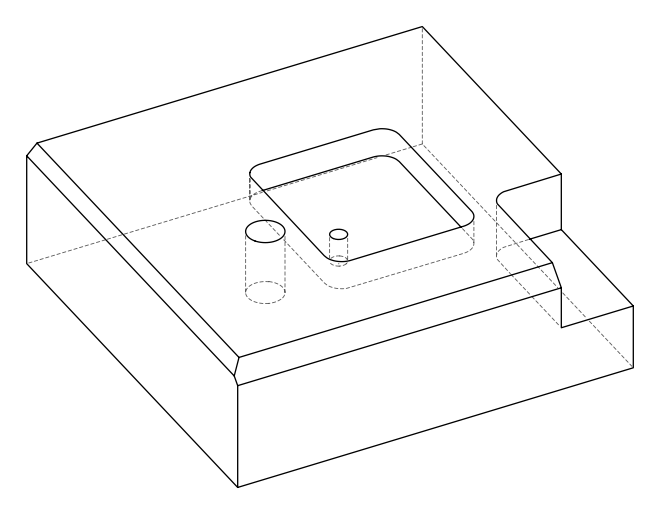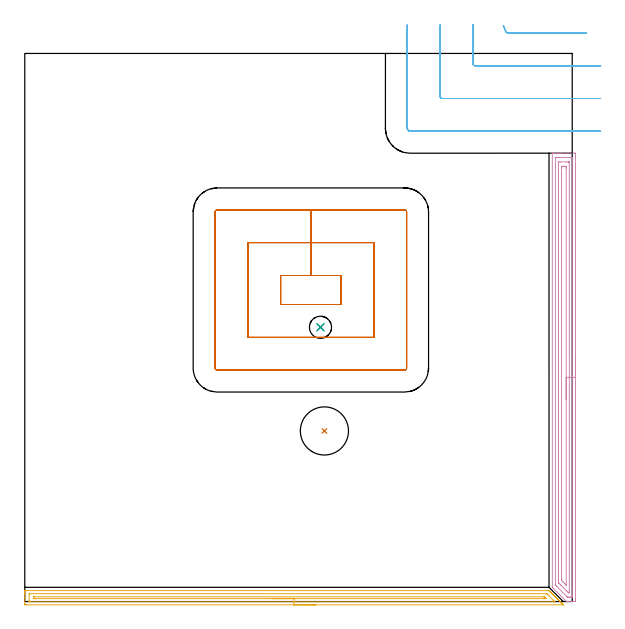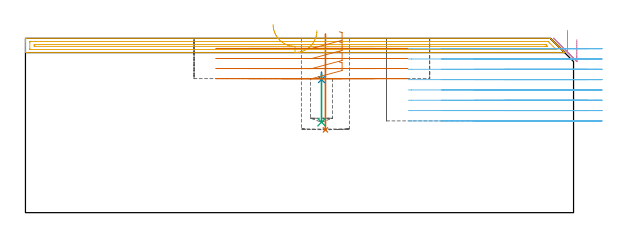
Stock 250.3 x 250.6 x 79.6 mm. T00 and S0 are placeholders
(PLAN: 7 operations, 4 tool changes, 25.2 min)
(1 INDEXABLE_INSERT_DRILL_BLIND_HOLE_FROM_SOLID | STEP1POCKET | NXT0302_015 | 0.18 min | 15782 mm3)
(2 SPOT_DRILL | STEP1POCKET_1 | NXT0321_9005460120000 | 0.03 min | 1971 mm3)
(3 DRILL_BLIND_HOLE_INTO_CENTER | STEP1POCKET_1 | NXT0301_072 | 0.09 min | 1551 mm3)
(4 AREA_MILL | FG_CHAMFER_SURFACE | UGT0205_001 | 6.74 min | 11864 mm3)
(5 AREA_MILL_1 | FG_CHAMFER_SURFACE_1 | UGT0205_001 | 6 min | 5110 mm3)
(6 MILL_CORNER_NOTCH_RECTANGULAR | CORNER_NOTCH_RECTANGULAR | UGT0201_094 | Follow Part, ap 5, ae 75% | 6.56 min | 145432 mm3)
(7 MILL_RECTANGULAR_POCKET | POCKET_RECTANGULAR_STRAIGHT | UGT0201_094 | Follow Part, ap 5, ae 75% | 5.56 min | 180780 mm3)
(TOOL NXT0302_015 | Index. Insert Drill 22mm [880-D2200L25-03] | D22 PA176 FL66 Z2)
(TOOL NXT0321_9005460120000 | NC Spot Drill, 142deg, 12mm, Carbide, Uncoated | D12 PA142 FL30 Z2)
(TOOL NXT0301_072 | Carbide Drill 10.1mm [860.1-1010-051A1-MM 2214] | D10.1 PA140 FL71 Z2)
(TOOL UGT0205_001 | Chamfer Mill 20 x 3 x 45 deg. | D20 FL50 Z2)
(TOOL UGT0201_094 | End mill 20 mm | D20 FL38 Z4)
(OP 1 INDEXABLE_INSERT_DRILL_BLIND_HOLE_FROM_SOLID)
G17 G21 G94 G90
T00 M6
G54
G17 G0 G90 X137. Y78. S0 M3
G43 Z89.6 H1
G94 G81 G98 Z37.8 F250. R81.6
G80
M5
M2
(OP 2 SPOT_DRILL)
G17 G21 G94 G90
T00 M6
G54
G17 G0 G90 X135.2 Y125.4 S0 M3
G43 Z89.6 H0
G94 G81 G98 Z60.765 F250. R64.2
G80
M5
M2
(OP 3 DRILL_BLIND_HOLE_INTO_CENTER)
G17 G21 G94 G90
T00 M6
G54
G17 G0 G90 X135.2 Y125.4 S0 M3
G43 Z89.6 H1
G94 G81 G98 Z41.3 F250. R63.2
G80
M5
M2
(OP 4 AREA_MILL)
G17 G21 G94 G90
T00 M6
G54
G17 G0 G90 X251.8 Y112.5 S1061 M3
G43 Z89.6 H0
Z79.
G94 G1 Y112.462 Z78.128 F250.
Y112.348 Z77.264
Y112.159 Z76.412
Y111.897 Z75.58
Y111.563 Z74.774
Y111.16 Z74.
Y110.692 Z73.264
Y110.16 Z72.572
Y109.571 Z71.929
Y108.928 Z71.34
Y108.236 Z70.809
Y107.5 Z70.34
Y106.726 Z69.937
Y105.92 Z69.603
Y105.088 Z69.341
Y104.237 Z69.152
Y103.372 Z69.038
Y102.5 Z69.
Y1.058
X251.799 Y0.622 Z69.001
X251.795 Y0.17 Z69.002
X251.791 Y0.01 Z69.005
X251.348 Y0. Z69.447
X249.931 Z70.865
X248.704 Z72.091
X247.822 Z72.976
X247.709 Y0.002 Z73.088
X247.673 Y0.027 Z73.126
X246.941 Y0.758 Z73.856
X241.652 Y6.048 Z79.147
X241.581 Y6.118 Z79.216
X241.336 Y6.364 Z79.457
X241.198 Y6.506 Z79.582
X241.2 Y6.878 Z79.6
Y204.824
X241.203 Y204.993 Z79.588
X241.204 Y204.994 Z79.587
X241.555 Y205. Z79.245
X241.841 Z78.959
X242.533 Z78.262
X243.761 Z77.036
X244.296 Z76.498
X244.91 Z75.885
X251.348 Z69.449
X251.618 Y204.997 Z69.179
X251.792 Y204.99 Z69.006
X251.799 Y204.814 Z68.999
X251.8 Y178.908 Z69.
Y102.5
X250.386 Z70.414
X250.385 Y2.492 Z70.415
Y2.41
X250.379 Y2.014 Z70.421
X249.986 Y2.003 Z70.814
X249.585 Y2.001 Z71.215
X249.108 Y2. Z71.692
X248.704 Z72.096
X248.225 Y2.001 Z72.575
X248.176 Y2.006 Z72.624
X248.153 Y2.01 Z72.647
X248.059 Y2.098 Z72.741
X247.903 Y2.248 Z72.897
X247.822 Y2.327 Z72.978
X243.125 Y7.026 Z77.675
X242.819 Y7.338 Z77.981
X242.621 Y7.543 Z78.179
X242.618 Y7.589 Z78.182
X242.615 Y7.689 Z78.185
Y202.508
Y202.59
X242.621 Y202.986 Z78.179
X243.014 Y202.997 Z77.786
X243.415 Y202.999 Z77.385
X243.892 Y203. Z76.908
X249.585 Y202.999 Z71.215
X250.065 Y202.997 Z70.735
X250.285 Y202.99 Z70.515
X250.379 Y202.962 Z70.421
X250.385 Y202.674 Z70.415
Y202.59
X250.386 Y102.5 Z70.414
X248.972 Z71.828
X248.971 Y4.82 Z71.829
X248.967 Y4.197 Z71.833
X248.965 Y4.063 Z71.835
X248.957 Y4.009 Z71.843
X248.894 Y4.004 Z71.906
X248.704 Y4.006 Z72.096
X248.64 Y4.01 Z72.16
X248.594 Y4.017 Z72.206
X248.557 Y4.051 Z72.243
X248.404 Y4.197 Z72.396
X247.822 Y4.777 Z72.978
X247.508 Y5.091 Z73.292
X245.178 Y7.421 Z75.622
X244.828 Y7.772 Z75.972
X244.296 Y8.307 Z76.504
X244.12 Y8.49 Z76.68
X244.035 Y8.58 Z76.765
X244.034 Y8.665 Z76.766
X244.03 Y8.935 Z76.77
X244.029 Y9.559 Z76.771
Y9.83
Y200.18
X244.034 Y200.803 Z76.766
X244.036 Y200.937 Z76.764
X244.043 Y200.991 Z76.757
X244.106 Y200.996 Z76.694
X244.296 Y200.998 Z76.504
X244.984 Y201. Z75.816
X247.628 Z73.172
X248.51 Z72.29
X248.704 Y200.998 Z72.096
X248.898 Y200.993 Z71.902
X248.952 Y200.99 Z71.848
X248.965 Y200.982 Z71.835
X248.967 Y200.965 Z71.833
X248.97 Y200.893 Z71.83
X248.971 Y200.803 Z71.829
Y200.532
X248.972 Y102.5 Z71.828
X247.557 Z73.243
Y7.772
X247.555 Y7.617 Z73.245
X247.553 Y7.54 Z73.247
X247.551 Y7.515 Z73.249
X247.537 Y7.524 Z73.263
X247.28 Y7.772 Z73.52
X246.941 Y8.108 Z73.859
X246.383 Y8.665 Z74.417
X246.059 Y8.99 Z74.741
X245.495 Y9.559 Z75.305
X245.457 Y9.603 Z75.343
X245.45 Y9.639 Z75.35
X245.447 Y9.715 Z75.353
X245.444 Y9.872 Z75.356
X245.443 Y10.184 Z75.357
Y10.453
Y198.122
X245.445 Y198.745 Z75.355
X245.448 Y198.955 Z75.352
X245.449 Y198.984 Z75.351
X245.465 Y198.99 Z75.335
X245.518 Y198.994 Z75.282
X245.626 Y198.998 Z75.174
X246.059 Y199. Z74.741
X246.941 Z73.859
X247.375 Y198.999 Z73.425
X247.48 Y198.996 Z73.32
X247.532 Y198.992 Z73.268
X247.551 Y198.989 Z73.249
X247.552 Y198.973 Z73.248
X247.554 Y198.865 Z73.246
X247.557 Y198.391 Z73.243
Y198.122
Y102.5
Y101.628 Z73.281
Y100.764 Z73.395
Y99.912 Z73.583
Y99.08 Z73.846
Y98.274 Z74.18
Y97.5 Z74.582
Y96.764 Z75.051
Y96.072 Z75.582
Y95.429 Z76.172
Y94.84 Z76.815
Y94.309 Z77.507
Y93.84 Z78.243
Y93.437 Z79.017
Y93.103 Z79.823
Y92.841 Z80.655
Y92.652 Z81.506
Y92.538 Z82.371
Y92.5 Z83.243
G0 Z89.6
M5
M2
(OP 5 AREA_MILL_1)
G17 G21 G94 G90
T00 M6
G54
G17 G0 G90 X133.1 Y-1.5 S1061 M3
G43 Z89.6 H0
Z83.1
G94 G1 X133.062 Z82.228 F250.
X132.948 Z81.364
X132.759 Z80.512
X132.497 Z79.68
X132.163 Z78.874
X131.76 Z78.1
X131.292 Z77.364
X130.76 Z76.672
X130.171 Z76.029
X129.528 Z75.44
X128.836 Z74.909
X128.1 Z74.44
X127.326 Z74.037
X126.52 Z73.703
X125.688 Z73.441
X124.836 Z73.252
X123.972 Z73.138
X123.1 Z73.1
X0.627 Y-1.499 Z73.101
X0.053 Y-1.493 Z73.104
X0.008 Y-1.491 Z73.106
X0. Y-0.922 Z73.675
Y1.75 Z76.345
Y3.173 Z77.769
Y3.531 Z78.126
Y4.247 Z78.847
Y4.535 Z79.135
X0.008 Y4.949 Z79.54
X0.01 Y4.997 Z79.588
X0.18 Y5. Z79.6
X239.316
X239.695 Z79.584
X239.798 Y4.904 Z79.499
X239.834 Y4.867 Z79.465
X240.21 Y4.492 Z79.089
X240.28 Y4.422 Z79.018
X240.348 Y4.353 Z78.952
X240.508 Y4.193 Z78.792
X240.577 Y4.125 Z78.721
X240.644 Y4.057 Z78.656
X240.806 Y3.895 Z78.494
X240.874 Y3.828 Z78.424
X240.939 Y3.761 Z78.36
X241.104 Y3.597 Z78.196
X241.171 Y3.531 Z78.127
X241.235 Y3.466 Z78.065
X241.402 Y3.299 Z77.898
X241.468 Y3.234 Z77.831
X241.531 Y3.17 Z77.769
X241.7 Y3.001 Z77.6
X241.764 Y2.937 Z77.534
X241.826 Y2.874 Z77.473
X241.998 Y2.703 Z77.302
X242.061 Y2.641 Z77.237
X242.122 Y2.578 Z77.177
X242.295 Y2.405 Z77.004
X242.358 Y2.344 Z76.94
X242.418 Y2.283 Z76.882
X242.593 Y2.107 Z76.706
X242.655 Y2.047 Z76.643
X242.714 Y1.987 Z76.586
X242.891 Y1.809 Z76.408
X242.95 Y1.752 Z76.348
X243.009 Y1.691 Z76.29
X243.189 Y1.511 Z76.11
X243.248 Y1.453 Z76.05
X243.305 Y1.396 Z75.995
X243.487 Y1.213 Z75.812
X243.545 Y1.156 Z75.753
X243.601 Y1.1 Z75.699
X243.785 Y0.915 Z75.514
X243.842 Y0.859 Z75.456
X243.896 Y0.804 Z75.403
X244.083 Y0.617 Z75.216
X244.139 Y0.563 Z75.159
X244.192 Y0.509 Z75.107
X244.381 Y0.319 Z74.918
X244.436 Y0.266 Z74.863
X244.488 Y0.213 Z74.812
X244.679 Y0.021 Z74.62
X244.733 Y-0.031 Z74.566
X244.783 Y-0.083 Z74.516
X244.977 Y-0.277 Z74.322
X245.029 Y-0.328 Z74.269
X245.079 Y-0.379 Z74.22
X245.275 Y-0.575 Z74.024
X245.326 Y-0.625 Z73.972
X245.375 Y-0.674 Z73.925
X245.573 Y-0.873 Z73.726
X245.623 Y-0.922 Z73.675
X245.765 Y-1.065 Z73.535
X245.871 Y-1.171 Z73.429
X246.068 Y-1.367 Z73.231
X246.169 Y-1.472 Z73.125
X246.183 Y-1.494 Z73.103
X246.169 Y-1.499 Z73.099
X245.96 Y-1.5 Z73.1
X123.1
Y-0.086 Z74.514
X2.36 Y-0.085 Z74.515
X2.25 Y-0.084 Z74.517
X2.033 Y-0.079 Z74.521
X2.009 Y-0.069 Z74.531
X2.006 Y-0.058 Z74.542
X2.003 Y-0.031 Z74.569
X2. Y0.382 Z74.982
X2.001 Y3.052 Z77.652
X2.008 Y3.531 Z78.131
X2.01 Y3.576 Z78.176
X2.195 Y3.582 Z78.182
X2.305 Y3.585 Z78.185
X238.422
X238.476
X238.586 Y3.582 Z78.182
X238.655 Y3.579 Z78.179
X238.676 Y3.564 Z78.164
X238.714 Y3.531 Z78.131
X239.316 Y2.935 Z77.535
X241.998 Y0.253 Z74.853
X242.278 Y-0.031 Z74.569
X242.316 Y-0.073 Z74.527
X242.319 Y-0.077 Z74.523
X242.289 Y-0.08 Z74.52
X242.217 Y-0.083 Z74.517
X242.107 Y-0.085 Z74.515
X242.052 Y-0.086 Z74.514
X123.1
Y1.329 Z75.929
X4.625
X4.203 Y1.331 Z75.931
X4.062 Y1.333 Z75.933
X4.019 Y1.335 Z75.935
X4.01 Y1.414 Z76.014
X4.005 Y1.548 Z76.148
X4.002 Y1.75 Z76.35
Y1.95 Z76.55
X4.01 Y2.153 Z76.753
X4.013 Y2.166 Z76.766
X4.019 Y2.168 Z76.768
X4.044 Y2.17 Z76.77
X4.097 Y2.171 Z76.771
X4.203
X237.105
X237.528 Y2.169 Z76.769
X237.587 Y2.167 Z76.767
X237.62 Y2.165 Z76.765
X237.651 Y2.138 Z76.738
X237.786 Y2.009 Z76.609
X238.048 Y1.75 Z76.35
X238.422 Y1.372 Z75.972
X238.449 Y1.335 Z75.935
X238.422 Y1.334 Z75.934
X237.949 Y1.33 Z75.93
X237.528 Y1.329 Z75.929
X237.057
X123.1
X122.228 Z75.967
X121.364 Z76.08
X120.512 Z76.269
X119.68 Z76.532
X118.874 Z76.865
X118.1 Z77.268
X117.364 Z77.737
X116.672 Z78.268
X116.029 Z78.857
X115.44 Z79.501
X114.908 Z80.193
X114.44 Z80.929
X114.037 Z81.702
X113.703 Z82.508
X113.441 Z83.34
X113.252 Z84.192
X113.138 Z85.057
X113.1 Z85.929
G0 Z89.6
M5
M2
(OP 6 MILL_CORNER_NOTCH_RECTANGULAR)
G17 G21 G94 G90
T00 M6
G54
G17 G0 G90 X218.782 Y263.35 S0 M3
G43 Z89.6 H0
Z74.887
G94 G1 X219.982 Y260.6 F250.
G3 X220.894 Y260. R1. F500.
G1 X253.712
X256.712 F250.
G0 Z89.6
X204.9 Y263.6
Z74.887
G1 Y260.6
Y245.996 F500.
G3 X205.896 Y245. R1.
G1 X260.3
X263.3 F250.
G0 Z89.6
X189.9 Y263.6
Z74.887
G1 Y260.6
Y230.996 F500.
G3 X190.896 Y230. R1.
G1 X260.3
X263.3 F250.
G0 Z89.6
X174.9 Y263.6
Z74.887
G1 Y260.6
Y216.4 F500.
G3 X176.3 Y215. R1.4
G1 X260.3
X263.3 F250.
G0 Z89.6
X218.782 Y263.35
Z70.175
G1 X219.982 Y260.6
G3 X220.894 Y260. R1. F500.
G1 X253.712
X256.712 F250.
G0 Z89.6
X204.9 Y263.6
Z70.175
G1 Y260.6
Y245.996 F500.
G3 X205.896 Y245. R1.
G1 X260.3
X263.3 F250.
G0 Z89.6
X189.9 Y263.6
Z70.175
G1 Y260.6
Y230.996 F500.
G3 X190.896 Y230. R1.
G1 X260.3
X263.3 F250.
G0 Z89.6
X174.9 Y263.6
Z70.175
G1 Y260.6
Y216.4 F500.
G3 X176.3 Y215. R1.4
G1 X260.3
X263.3 F250.
G0 Z89.6
X218.782 Y263.35
Z65.462
G1 X219.982 Y260.6
G3 X220.894 Y260. R1. F500.
G1 X253.712
X256.712 F250.
G0 Z89.6
X204.9 Y263.6
Z65.462
G1 Y260.6
Y245.996 F500.
G3 X205.896 Y245. R1.
G1 X260.3
X263.3 F250.
G0 Z89.6
X189.9 Y263.6
Z65.462
G1 Y260.6
Y230.996 F500.
G3 X190.896 Y230. R1.
G1 X260.3
X263.3 F250.
G0 Z89.6
X174.9 Y263.6
Z65.462
G1 Y260.6
Y216.4 F500.
G3 X176.3 Y215. R1.4
G1 X260.3
X263.3 F250.
G0 Z89.6
X218.782 Y263.35
Z60.75
G1 X219.982 Y260.6
G3 X220.894 Y260. R1. F500.
G1 X253.712
X256.712 F250.
G0 Z89.6
X204.9 Y263.6
Z60.75
G1 Y260.6
Y245.996 F500.
G3 X205.896 Y245. R1.
G1 X260.3
X263.3 F250.
G0 Z89.6
X189.9 Y263.6
Z60.75
G1 Y260.6
Y230.996 F500.
G3 X190.896 Y230. R1.
G1 X260.3
X263.3 F250.
G0 Z89.6
X174.9 Y263.6
Z60.75
G1 Y260.6
Y216.4 F500.
G3 X176.3 Y215. R1.4
G1 X260.3
X263.3 F250.
G0 Z89.6
X218.782 Y263.35
Z56.037
G1 X219.982 Y260.6
G3 X220.894 Y260. R1. F500.
G1 X253.712
X256.712 F250.
G0 Z89.6
X204.9 Y263.6
Z56.037
G1 Y260.6
Y245.996 F500.
G3 X205.896 Y245. R1.
G1 X260.3
X263.3 F250.
G0 Z89.6
X189.9 Y263.6
Z56.037
G1 Y260.6
Y230.996 F500.
G3 X190.896 Y230. R1.
G1 X260.3
X263.3 F250.
G0 Z89.6
X174.9 Y263.6
Z56.037
G1 Y260.6
Y216.4 F500.
G3 X176.3 Y215. R1.4
G1 X260.3
X263.3 F250.
G0 Z89.6
X218.782 Y263.35
Z51.325
G1 X219.982 Y260.6
G3 X220.894 Y260. R1. F500.
G1 X253.712
X256.712 F250.
G0 Z89.6
X204.9 Y263.6
Z51.325
G1 Y260.6
Y245.996 F500.
G3 X205.896 Y245. R1.
G1 X260.3
X263.3 F250.
G0 Z89.6
X189.9 Y263.6
Z51.325
G1 Y260.6
Y230.996 F500.
G3 X190.896 Y230. R1.
G1 X260.3
X263.3 F250.
G0 Z89.6
X174.9 Y263.6
Z51.325
G1 Y260.6
Y216.4 F500.
G3 X176.3 Y215. R1.4
G1 X260.3
X263.3 F250.
G0 Z89.6
X218.782 Y263.35
Z46.612
G1 X219.982 Y260.6
G3 X220.894 Y260. R1. F500.
G1 X253.712
X256.712 F250.
G0 Z89.6
X204.9 Y263.6
Z46.612
G1 Y260.6
Y245.996 F500.
G3 X205.896 Y245. R1.
G1 X260.3
X263.3 F250.
G0 Z89.6
X189.9 Y263.6
Z46.612
G1 Y260.6
Y230.996 F500.
G3 X190.896 Y230. R1.
G1 X260.3
X263.3 F250.
G0 Z89.6
X174.9 Y263.6
Z46.612
G1 Y260.6
Y216.4 F500.
G3 X176.3 Y215. R1.4
G1 X260.3
X263.3 F250.
G0 Z89.6
X218.782 Y263.35
Z41.9
G1 X219.982 Y260.6
G3 X220.894 Y260. R1. F500.
G1 X253.712
X256.712 F250.
G0 Z89.6
X204.9 Y263.6
Z41.9
G1 Y260.6
Y245.996 F500.
G3 X205.896 Y245. R1.
G1 X260.3
X263.3 F250.
G0 Z89.6
X189.9 Y263.6
Z41.9
G1 Y260.6
Y230.996 F500.
G3 X190.896 Y230. R1.
G1 X260.3
X263.3 F250.
G0 Z89.6
X174.9 Y263.6
Z41.9
G1 Y260.6
Y216.4 F500.
G3 X176.3 Y215. R1.4
G1 X260.3
X263.3 F250.
G0 Z89.6
M5
M2
(OP 7 MILL_RECTANGULAR_POCKET)
G17 G21 G94 G90
T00 M6
G54
G17 G0 G90 X143.337 Y135.8 S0 M3
G43 Z89.6 H0
Z82.6
G94 G1 X144.6 Z82.261 F250.
Y149.1 Z78.698
X130.8 Z75.
X117. F500.
Y135.8
X144.6
Y149.1
X130.8
Y164.1
X102.
Y120.8
X159.6
Y164.1
X130.8
Y179.1
X88.
G3 X87. Y178.1 R1.
G1 Y106.8
G3 X88. Y105.8 R1.
G1 X173.6
G3 X174.6 Y106.8 R1.
G1 Y178.1
G3 X173.6 Y179.1 R1.
G1 X130.8
X129.8
G0 X143.337 Y135.8 Z78.
G1 X144.6 Z77.661 F250.
Y149.1 Z74.098
X130.8 Z70.4
X117. F500.
Y135.8
X144.6
Y149.1
X130.8
Y164.1
X102.
Y120.8
X159.6
Y164.1
X130.8
Y179.1
X88.
G3 X87. Y178.1 R1.
G1 Y106.8
G3 X88. Y105.8 R1.
G1 X173.6
G3 X174.6 Y106.8 R1.
G1 Y178.1
G3 X173.6 Y179.1 R1.
G1 X130.8
X129.8
G0 X143.337 Y135.8 Z73.4
G1 X144.6 Z73.061 F250.
Y149.1 Z69.498
X130.8 Z65.8
X117. F500.
Y135.8
X144.6
Y149.1
X130.8
Y164.1
X102.
Y120.8
X159.6
Y164.1
X130.8
Y179.1
X88.
G3 X87. Y178.1 R1.
G1 Y106.8
G3 X88. Y105.8 R1.
G1 X173.6
G3 X174.6 Y106.8 R1.
G1 Y178.1
G3 X173.6 Y179.1 R1.
G1 X130.8
X129.8
G0 X143.337 Y135.8 Z68.8
G1 X144.6 Z68.461 F250.
Y149.1 Z64.898
X130.8 Z61.2
X117. F500.
Y135.8
X144.6
Y149.1
X130.8
Y164.1
X102.
Y120.8
X159.6
Y164.1
X130.8
Y179.1
X88.
G3 X87. Y178.1 R1.
G1 Y106.8
G3 X88. Y105.8 R1.
G1 X173.6
G3 X174.6 Y106.8 R1.
G1 Y178.1
G3 X173.6 Y179.1 R1.
G1 X130.8
X129.8
G0 Z89.6
M5
M2
